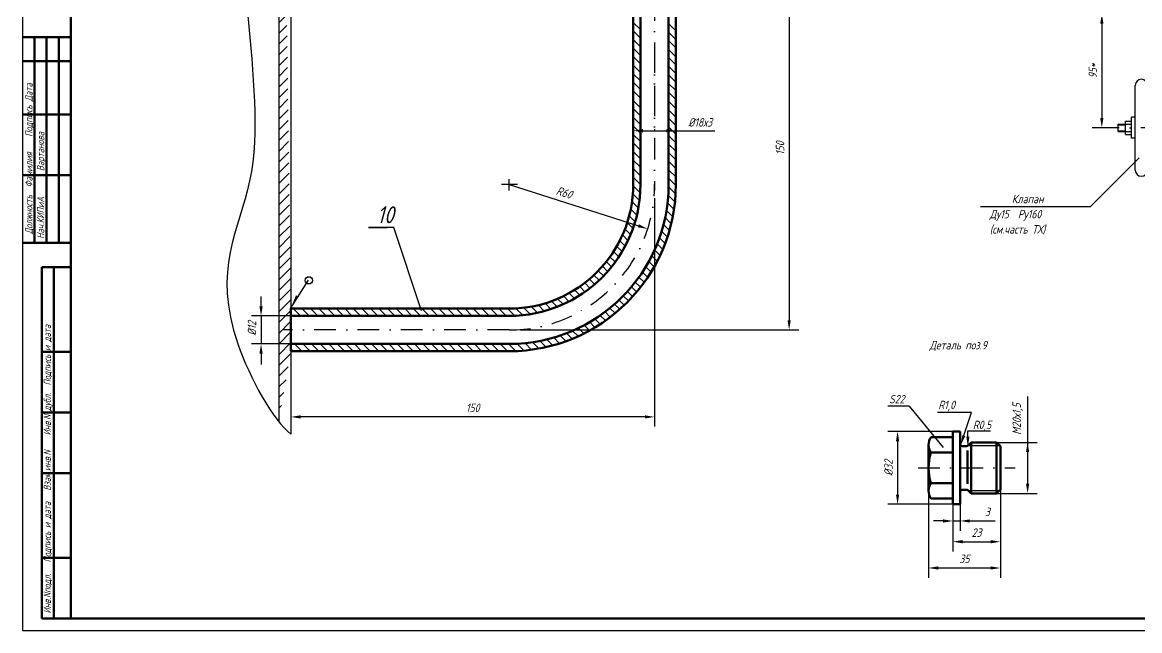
# Model space of a CAD drawing. Header units: inches. Extents: x 13568 to 14409, y 6060 to 6654.
# Drawn here: x 13568.3 to 14029.2, y 6060.4 to 6311.5 of the extents above; entities that cross this region are included whole.
import ezdxf

# ---------------------------------------------------------------- set-up
doc = ezdxf.new("R2010")
doc.units = ezdxf.units.IN
doc.header["$LTSCALE"] = 0.7
doc.header["$MEASUREMENT"] = 0
doc.linetypes.add('DASHDOT', pattern=[25.4, 12.7, -6.35, 0, -6.35])
doc.linetypes.add('HIDDEN', pattern=[9.525, 6.35, -3.175])
doc.styles.get("Standard").update_dxf_attribs({"font": 'romand.shx', "width": 0.8, "oblique": 15, "height": 3.5})
doc.dimstyles.get("Standard").update_dxf_attribs({"dimtxt": 3.5, "dimasz": 4, "dimexe": 4, "dimexo": 0, "dimgap": 2, "dimtad": 1, "dimdec": 0, "dimdsep": 46, "dimtxsty": 'Standard', "dimcen": 0.09, "dimadec": 0, "dimazin": 0, "dimtfac": 1, "dimtdec": 0, "dimtmove": 0, "dimatfit": 3, "dimfxl": 0.18, "dimtolj": 1, "dimtzin": 0, "dimlwd": 25, "dimlwe": 25, "dimarcsym": 0})

# ---------------------------------------------------------------- blocks, each defined once
blk = doc.blocks.new('*D7')
at = {"color": 0, "lineweight": 25, "transparency": 16777216}
for p, q in [((13952.1, 6112.62), (13952.1, 6101.71)), ((13955.1, 6112.62), (13955.1, 6101.71)), ((13948.1, 6105.71), (13944.1, 6105.71)), ((13952.1, 6105.71), (13955.1, 6105.71)), ((13959.1, 6105.71), (13969.59, 6105.71))]:
    blk.add_line(p, q, dxfattribs=at)
for points in [[(13948.1, 6106.38), (13948.1, 6105.04), (13952.1, 6105.71)], [(13959.1, 6106.38), (13959.1, 6105.04), (13955.1, 6105.71)]]:
    blk.add_solid(points, dxfattribs=at)
at = {"layer": 'DEFPOINTS', "color": 0, "lineweight": 25, "transparency": 16777216}
for p in [(13952.1, 6112.62), (13955.1, 6112.62), (13955.1, 6105.71)]:
    blk.add_point(p, dxfattribs=at)
at = {"color": 0, "lineweight": 25, "transparency": 16777216, "insert": (13966.35, 6109.46), "char_height": 3.5, "attachment_point": 5}
blk.add_mtext('\\A1;3', dxfattribs=at)
blk = doc.blocks.new('*D8')
at = {"color": 0, "lineweight": 25, "transparency": 16777216}
for p, q in [((13971.7, 6127.62), (13971.7, 6093.15)), ((13952.1, 6112.62), (13952.1, 6093.15)), ((13956.1, 6097.15), (13967.7, 6097.15))]:
    blk.add_line(p, q, dxfattribs=at)
for points in [[(13956.1, 6097.82), (13956.1, 6096.49), (13952.1, 6097.15)], [(13967.7, 6097.82), (13967.7, 6096.49), (13971.7, 6097.15)]]:
    blk.add_solid(points, dxfattribs=at)
at = {"layer": 'DEFPOINTS', "color": 0, "lineweight": 25, "transparency": 16777216}
for p in [(13971.7, 6127.62), (13952.1, 6112.62), (13971.7, 6097.15)]:
    blk.add_point(p, dxfattribs=at)
at = {"color": 0, "lineweight": 25, "transparency": 16777216, "insert": (13961.9, 6100.9), "char_height": 3.5, "attachment_point": 5}
blk.add_mtext('\\A1;23', dxfattribs=at)
blk = doc.blocks.new('*D9')
at = {"color": 0, "lineweight": 25, "transparency": 16777216}
for p, q in [((13942.1, 6127.62), (13942.1, 6082.31)), ((13971.7, 6127.62), (13971.7, 6082.31)), ((13946.1, 6086.31), (13967.7, 6086.31))]:
    blk.add_line(p, q, dxfattribs=at)
for points in [[(13946.1, 6086.98), (13946.1, 6085.65), (13942.1, 6086.31)], [(13967.7, 6086.98), (13967.7, 6085.65), (13971.7, 6086.31)]]:
    blk.add_solid(points, dxfattribs=at)
at = {"layer": 'DEFPOINTS', "color": 0, "lineweight": 25, "transparency": 16777216}
for p in [(13942.1, 6127.62), (13971.7, 6127.62), (13971.7, 6086.31)]:
    blk.add_point(p, dxfattribs=at)
at = {"color": 0, "lineweight": 25, "transparency": 16777216, "insert": (13956.9, 6090.06), "char_height": 3.5, "attachment_point": 5}
blk.add_mtext('\\A1;35', dxfattribs=at)
blk = doc.blocks.new('*D10')
at = {"color": 0, "lineweight": 25, "transparency": 16777216}
for p, q in [((13952.1, 6142.62), (13925.32, 6142.62)), ((13929.32, 6138.62), (13929.32, 6116.62)), ((13952.1, 6112.62), (13925.32, 6112.62))]:
    blk.add_line(p, q, dxfattribs=at)
for points in [[(13928.65, 6138.62), (13929.98, 6138.62), (13929.32, 6142.62)], [(13928.65, 6116.62), (13929.98, 6116.62), (13929.32, 6112.62)]]:
    blk.add_solid(points, dxfattribs=at)
at = {"layer": 'DEFPOINTS', "color": 0, "lineweight": 25, "transparency": 16777216}
for p in [(13952.1, 6142.62), (13929.32, 6112.62), (13952.1, 6112.62)]:
    blk.add_point(p, dxfattribs=at)
at = {"color": 0, "lineweight": 25, "transparency": 16777216, "insert": (13925.57, 6127.62), "char_height": 3.5, "attachment_point": 5, "rotation": 90}
blk.add_mtext('\\A1;%%C32', dxfattribs=at)
blk = doc.blocks.new('*D17')
at = {"color": 0, "lineweight": 25, "transparency": 16777216}
for p, q in [((14078.02, 6315.02), (14009.57, 6315.02)), ((14013.57, 6311.02), (14013.57, 6272.02)), ((14020.3, 6268.02), (14009.57, 6268.02))]:
    blk.add_line(p, q, dxfattribs=at)
for points in [[(14012.91, 6311.02), (14014.24, 6311.02), (14013.57, 6315.02)], [(14012.91, 6272.02), (14014.24, 6272.02), (14013.57, 6268.02)]]:
    blk.add_solid(points, dxfattribs=at)
at = {"layer": 'DEFPOINTS', "color": 0, "lineweight": 25, "transparency": 16777216}
for p in [(14078.02, 6315.02), (14013.57, 6268.02), (14020.3, 6268.02)]:
    blk.add_point(p, dxfattribs=at)
at = {"color": 0, "lineweight": 25, "transparency": 16777216, "insert": (14009.82, 6291.52), "char_height": 3.5, "attachment_point": 5, "rotation": 90}
blk.add_mtext('\\A1;95*', dxfattribs=at)

msp = doc.modelspace()

# ---------------------------------------------------------------- hatches: boundary and pattern name
at = {"lineweight": 25}
h = msp.add_hatch(dxfattribs=at)
h.set_pattern_fill('ANSI31', color=256, scale=25, style=0)
edge = h.paths.add_edge_path()
edge.add_line((13679.06, 6560.63), (13679.06, 6193.37))
edge.add_line((13674.06, 6552.21), (13674.06, 6146.7))
edge.add_line((13679.06, 6175.77), (13679.06, 6144.66))

# ---------------------------------------------------------------- linework, layer by layer
for p, q in [((13568.27, 6654.44), (13568.27, 6060.44)), ((14027.37, 6250.52), (14027.37, 6285.51)), ((14020.3, 6269.52), (14025.87, 6269.52)), ((14020.3, 6266.52), (14020.3, 6269.52)), ((14020.3, 6269.27), (14023.37, 6269.27)), ((14023.37, 6270.77), (14025.87, 6270.77)), ((14023.37, 6265.27), (14023.37, 6270.77)), ((14025.87, 6263.68), (14025.87, 6272.35)), ((14027.37, 6272.35), (14025.87, 6272.35)), ((14020.3, 6266.77), (14023.37, 6266.77)), ((14020.3, 6266.52), (14025.87, 6266.52)), ((14023.37, 6265.27), (14025.87, 6265.27)), ((14027.37, 6263.68), (14025.87, 6263.68)), ((13963.53, 6235.47), (14008.92, 6235.47)), ((13678.88, 6193.35), (13686.25, 6205.06)), ((13934.11, 6153.1), (13925.3, 6153.1)), ((13959.78, 6150.49), (13945.76, 6150.49)), ((13956.66, 6140.98), (13959.78, 6150.49)), ((13958.32, 6140.46), (13958.34, 6142.92)), ((13958.4, 6136.92), (13971.32, 6136.92)), ((13959.61, 6138.12), (13970.1, 6138.12)), ((13958.4, 6118.32), (13971.32, 6118.32)), ((13959.61, 6117.12), (13970.1, 6117.12)), ((13568.27, 6060.44), (14409.27, 6060.44))]:
    msp.add_line(p, q)
at = {"lineweight": 50}
for p, q in [((13588.27, 6649.44), (13588.27, 6065.44)), ((13568.27, 6305.46), (13588.27, 6305.46)), ((13573.27, 6305.46), (13573.27, 6220.46)), ((13578.27, 6305.46), (13578.27, 6220.46)), ((13583.27, 6305.46), (13583.27, 6220.46)), ((13568.27, 6295.46), (13588.27, 6295.46)), ((13568.27, 6273.46), (13588.27, 6273.46)), ((13568.27, 6248.46), (13588.27, 6248.46)), ((13568.27, 6220.46), (13588.27, 6220.46)), ((13576.27, 6210.46), (13576.27, 6065.44)), ((13576.27, 6210.46), (13588.27, 6210.46)), ((13581.27, 6210.46), (13581.27, 6065.44)), ((13769.06, 6193.37), (13679.06, 6193.37)), ((13769.06, 6190.37), (13679.06, 6190.37)), ((13769.06, 6178.77), (13679.06, 6178.77)), ((13576.27, 6175.46), (13588.27, 6175.46)), ((13769.06, 6175.77), (13679.06, 6175.77)), ((13576.27, 6150.46), (13588.27, 6150.46)), ((13943.1, 6140.32), (13952.1, 6140.32)), ((13952.1, 6142.62), (13952.1, 6112.62)), ((13952.1, 6142.62), (13955.1, 6142.62)), ((13955.1, 6142.62), (13955.1, 6127.62)), ((13942.1, 6137.15), (13942.1, 6127.62)), ((13952.1, 6118.62), (13952.1, 6136.62)), ((13956.1, 6136.62), (13957.89, 6136.62)), ((13957.7, 6136.62), (13957.89, 6136.62)), ((13958.1, 6134.84), (13958.1, 6121.01)), ((13958.25, 6136.77), (13959.61, 6138.12)), ((13959.61, 6138.12), (13959.61, 6117.12)), ((13970.1, 6138.12), (13970.1, 6117.12)), ((13970.1, 6138.12), (13971.7, 6136.55)), ((13971.7, 6136.55), (13971.7, 6118.7)), ((13943.04, 6133.97), (13952.1, 6133.97)), ((13576.27, 6125.46), (13588.27, 6125.46)), ((13942.1, 6118.09), (13942.1, 6127.62)), ((13955.1, 6112.62), (13955.1, 6127.62)), ((13943.04, 6121.27), (13952.1, 6121.27)), ((13943.04, 6121.27), (13952.1, 6121.27)), ((13956.1, 6118.62), (13957.89, 6118.62)), ((13956.1, 6118.62), (13957.89, 6118.62)), ((13957.7, 6118.62), (13957.89, 6118.62)), ((13957.7, 6118.62), (13957.89, 6118.62)), ((13958.25, 6118.48), (13959.61, 6117.12)), ((13958.25, 6118.48), (13959.61, 6117.12)), ((13970.1, 6117.12), (13971.7, 6118.7)), ((13943.1, 6114.92), (13952.1, 6114.92)), ((13943.1, 6114.92), (13952.1, 6114.92)), ((13952.1, 6112.62), (13955.1, 6112.62)), ((13576.27, 6090.46), (13588.27, 6090.46)), ((13576.27, 6065.44), (14404.27, 6065.44))]:
    msp.add_line(p, q, dxfattribs=at)
at = {"linetype": 'Continuous'}
for p, q in [((13679.06, 6560.63), (13679.06, 6193.37)), ((13674.06, 6552.21), (13674.06, 6146.7)), ((13834.86, 6266.8), (13834.86, 6334.57)), ((13834.86, 6289.04), (13834.86, 6289.54)), ((13769.06, 6242.08), (13769.06, 6246.82)), ((13679.06, 6175.77), (13679.06, 6141.57)), ((13958.7, 6136.92), (13971.38, 6136.92)), ((13958.7, 6118.32), (13971.22, 6118.32)), ((13958.7, 6118.32), (13971.32, 6118.32))]:
    msp.add_line(p, q, dxfattribs=at)
at = {"linetype": 'Continuous', "lineweight": 50}
for p, q in [((13820.26, 6309.54), (13820.26, 6334.57)), ((13834.86, 6266.8), (13834.86, 6334.57)), ((13837.86, 6309.54), (13837.86, 6334.57)), ((13823.26, 6317.34), (13823.26, 6276.39)), ((13820.26, 6244.57), (13820.26, 6309.54)), ((13837.86, 6244.57), (13837.86, 6309.54)), ((13823.26, 6244.57), (13823.26, 6276.39)), ((13834.86, 6244.57), (13834.86, 6276.72)), ((13679.06, 6193.4), (13679.06, 6175.79))]:
    msp.add_line(p, q, dxfattribs=at)
at = {"lineweight": 25}
for p, q in [((13884.58, 6330.57), (13884.58, 6188.57)), ((13823.26, 6308.5), (13820.26, 6311.5)), ((13837.86, 6308.04), (13834.86, 6311.04)), ((13823.26, 6304.96), (13820.26, 6307.96)), ((13837.86, 6304.5), (13834.86, 6307.5)), ((13823.26, 6301.43), (13820.26, 6304.43)), ((13823.26, 6297.89), (13820.26, 6300.89)), ((13837.86, 6300.97), (13834.86, 6303.97)), ((13823.26, 6294.39), (13820.26, 6297.39)), ((13837.86, 6297.34), (13834.86, 6300.34)), ((13837.86, 6293.94), (13834.86, 6296.94)), ((13823.26, 6290.86), (13820.26, 6293.86)), ((13837.86, 6290.4), (13834.86, 6293.4)), ((13823.26, 6287.32), (13820.26, 6290.32)), ((13823.26, 6283.79), (13820.26, 6286.79)), ((13837.86, 6286.87), (13834.86, 6289.87)), ((13823.26, 6280.25), (13820.26, 6283.25)), ((13837.86, 6283.33), (13834.86, 6286.33)), ((13837.86, 6279.64), (13834.86, 6282.64)), ((13823.26, 6276.27), (13820.26, 6279.27)), ((13837.86, 6275.97), (13834.86, 6278.97)), ((13820.26, 6276.32), (13820.26, 6262.8)), ((13823.26, 6272.89), (13820.26, 6275.89)), ((13837.86, 6272.44), (13834.86, 6275.44)), ((13837.86, 6276.91), (13837.86, 6262.8)), ((13823.26, 6269.36), (13820.26, 6272.36)), ((13823.26, 6265.82), (13820.26, 6268.82)), ((13837.86, 6268.9), (13834.86, 6271.9)), ((13837.86, 6265.37), (13834.86, 6268.37)), ((13823.26, 6262.29), (13820.26, 6265.29)), ((13824.26, 6266.8), (13853.89, 6266.8)), ((13837.86, 6261.83), (13834.86, 6264.83)), ((13823.26, 6258.75), (13820.26, 6261.75)), ((13837.86, 6258.29), (13834.86, 6261.29)), ((13823.26, 6255.22), (13820.26, 6258.22)), ((13823.26, 6251.68), (13820.26, 6254.68)), ((13837.86, 6254.76), (13834.86, 6257.76)), ((14008.92, 6235.47), (14028.96, 6255.66)), ((13823.26, 6248.15), (13820.26, 6251.15)), ((13837.86, 6251.22), (13834.86, 6254.22)), ((13837.86, 6247.69), (13834.86, 6250.69)), ((13823.26, 6244.61), (13820.26, 6247.61)), ((13837.86, 6244.15), (13834.86, 6247.15)), ((13772.54, 6244.57), (13765.96, 6244.57)), ((13769.06, 6244.57), (13822.4, 6227.52)), ((13822.85, 6237.95), (13820.11, 6240.69)), ((13823.15, 6241.18), (13820.25, 6244.08)), ((13837.75, 6240.72), (13834.85, 6243.62)), ((13822.38, 6234.88), (13819.77, 6237.5)), ((13829.06, 6238.94), (13829.06, 6144.66)), ((13837.09, 6234.31), (13834.42, 6236.98)), ((13837.49, 6237.45), (13834.71, 6240.23)), ((13821.02, 6229.17), (13818.59, 6231.6)), ((13821.77, 6231.96), (13819.25, 6234.47)), ((13836.56, 6231.3), (13833.98, 6233.88)), ((13721.58, 6226.85), (13711.09, 6226.85)), ((13711.09, 6226.85), (13718.77, 6226.85)), ((13732.89, 6192.4), (13721.58, 6226.85)), ((13820.15, 6226.5), (13817.79, 6228.87)), ((13835.19, 6225.61), (13832.75, 6228.05)), ((13835.93, 6228.4), (13833.42, 6230.91)), ((13818.09, 6221.49), (13815.83, 6223.75)), ((13819.18, 6223.94), (13816.87, 6226.25)), ((13833.43, 6220.29), (13831.09, 6222.63)), ((13834.36, 6222.91), (13831.97, 6225.29)), ((13815.64, 6216.87), (13813.45, 6219.06)), ((13816.91, 6219.13), (13814.69, 6221.36)), ((13831.33, 6215.32), (13829.07, 6217.59)), ((13832.42, 6217.77), (13830.12, 6220.07)), ((13812.83, 6212.61), (13810.68, 6214.76)), ((13814.28, 6214.7), (13812.11, 6216.87)), ((13828.92, 6210.66), (13826.71, 6212.87)), ((13830.16, 6212.96), (13827.93, 6215.19)), ((13807.98, 6206.86), (13805.86, 6208.98)), ((13809.68, 6208.69), (13807.55, 6210.82)), ((13811.29, 6210.61), (13809.16, 6212.74)), ((13826.22, 6206.29), (13824.06, 6208.45)), ((13827.6, 6208.44), (13825.42, 6210.62)), ((13802.39, 6201.84), (13800.25, 6203.98)), ((13804.34, 6203.43), (13802.21, 6205.56)), ((13806.2, 6205.1), (13804.08, 6207.22)), ((13823.25, 6202.19), (13821.11, 6204.33)), ((13824.77, 6204.21), (13822.62, 6206.36)), ((13796.05, 6197.57), (13793.85, 6199.78)), ((13798.25, 6198.91), (13796.07, 6201.08)), ((13800.36, 6200.33), (13798.21, 6202.48)), ((13820.02, 6198.35), (13817.89, 6200.48)), ((13821.67, 6200.24), (13819.54, 6202.37)), ((13666.74, 6194.37), (13666.74, 6198.37)), ((13783.58, 6192.36), (13781.13, 6194.82)), ((13786.29, 6193.19), (13783.9, 6195.57)), ((13788.88, 6194.13), (13786.56, 6196.46)), ((13791.37, 6195.18), (13789.09, 6197.46)), ((13793.76, 6196.33), (13791.52, 6198.57)), ((13814.68, 6193.08), (13812.56, 6195.21)), ((13816.53, 6194.77), (13814.4, 6196.9)), ((13818.3, 6196.53), (13816.18, 6198.65)), ((13674.06, 6190.37), (13662.74, 6190.37)), ((13666.74, 6190.37), (13666.74, 6178.77)), ((13679.06, 6190.37), (13674.06, 6190.37)), ((13679.5, 6190.37), (13679.06, 6190.82)), ((13683.04, 6190.37), (13680.04, 6193.37)), ((13686.57, 6190.37), (13683.57, 6193.37)), ((13690.11, 6190.37), (13687.11, 6193.37)), ((13693.64, 6190.37), (13690.64, 6193.37)), ((13697.18, 6190.37), (13694.18, 6193.37)), ((13700.72, 6190.37), (13697.72, 6193.37)), ((13704.25, 6190.37), (13701.25, 6193.37)), ((13707.79, 6190.37), (13704.79, 6193.37)), ((13711.32, 6190.37), (13708.32, 6193.37)), ((13714.86, 6190.37), (13711.86, 6193.37)), ((13718.39, 6190.37), (13715.39, 6193.37)), ((13721.93, 6190.37), (13718.93, 6193.37)), ((13725.46, 6190.37), (13722.46, 6193.37)), ((13729, 6190.37), (13726, 6193.37)), ((13732.54, 6190.37), (13729.54, 6193.37)), ((13736.07, 6190.37), (13733.07, 6193.37)), ((13739.61, 6190.37), (13736.61, 6193.37)), ((13743.14, 6190.37), (13740.14, 6193.37)), ((13746.68, 6190.37), (13743.68, 6193.37)), ((13750.21, 6190.37), (13747.21, 6193.37)), ((13753.75, 6190.37), (13750.75, 6193.37)), ((13757.28, 6190.37), (13754.28, 6193.37)), ((13760.82, 6190.37), (13757.82, 6193.37)), ((13764.36, 6190.37), (13761.36, 6193.37)), ((13767.89, 6190.37), (13764.89, 6193.37)), ((13771.38, 6190.42), (13768.43, 6193.37)), ((13774.67, 6190.67), (13771.88, 6193.45)), ((13777.79, 6191.08), (13775.14, 6193.74)), ((13780.76, 6191.65), (13778.21, 6194.2)), ((13808.77, 6188.39), (13806.61, 6190.54)), ((13810.8, 6189.89), (13808.66, 6192.03)), ((13812.78, 6191.45), (13810.64, 6193.58)), ((13799.93, 6183.09), (13797.69, 6185.33)), ((13802.24, 6184.31), (13800.03, 6186.52)), ((13804.49, 6185.6), (13802.3, 6187.79)), ((13806.66, 6186.96), (13804.49, 6189.13)), ((13773.79, 6184.57), (13888.58, 6184.57)), ((13787.14, 6178.19), (13784.68, 6180.66)), ((13789.87, 6179), (13787.47, 6181.4)), ((13792.51, 6179.9), (13790.16, 6182.25)), ((13795.06, 6180.88), (13792.75, 6183.19)), ((13797.53, 6181.94), (13795.26, 6184.22)), ((13674.06, 6178.77), (13662.74, 6178.77)), ((13679.06, 6178.77), (13674.06, 6178.77)), ((13679.96, 6175.77), (13679.06, 6176.68)), ((13683.5, 6175.77), (13680.5, 6178.77)), ((13687.03, 6175.77), (13684.03, 6178.77)), ((13690.57, 6175.77), (13687.57, 6178.77)), ((13694.1, 6175.77), (13691.1, 6178.77)), ((13697.64, 6175.77), (13694.64, 6178.77)), ((13701.17, 6175.77), (13698.17, 6178.77)), ((13704.71, 6175.77), (13701.71, 6178.77)), ((13708.24, 6175.77), (13705.24, 6178.77)), ((13711.78, 6175.77), (13708.78, 6178.77)), ((13715.32, 6175.77), (13712.32, 6178.77)), ((13718.85, 6175.77), (13715.85, 6178.77)), ((13722.39, 6175.77), (13719.39, 6178.77)), ((13725.92, 6175.77), (13722.92, 6178.77)), ((13729.46, 6175.77), (13726.46, 6178.77)), ((13732.99, 6175.77), (13729.99, 6178.77)), ((13736.53, 6175.77), (13733.53, 6178.77)), ((13740.06, 6175.77), (13737.06, 6178.77)), ((13743.6, 6175.77), (13740.6, 6178.77)), ((13747.14, 6175.77), (13744.14, 6178.77)), ((13750.67, 6175.77), (13747.67, 6178.77)), ((13754.21, 6175.77), (13751.21, 6178.77)), ((13757.74, 6175.77), (13754.74, 6178.77)), ((13761.28, 6175.77), (13758.28, 6178.77)), ((13764.81, 6175.77), (13761.81, 6178.77)), ((13768.35, 6175.77), (13765.35, 6178.77)), ((13771.83, 6175.83), (13768.88, 6178.77)), ((13775.15, 6176.04), (13772.34, 6178.86)), ((13778.33, 6176.4), (13775.63, 6179.1)), ((13781.38, 6176.89), (13778.77, 6179.5)), ((13784.31, 6177.49), (13781.78, 6180.02)), ((13666.74, 6174.77), (13666.74, 6170.32)), ((13679.06, 6175.77), (13679.06, 6144.66)), ((13934.11, 6153.1), (13948.08, 6136.08)), ((13982.94, 6157.14), (13982.94, 6121.12)), ((13825.06, 6148.66), (13683.06, 6148.66)), ((13958.34, 6142.92), (13967.65, 6142.92)), ((13970.1, 6138.12), (13986.94, 6138.12)), ((13970.1, 6117.12), (13986.94, 6117.12))]:
    msp.add_line(p, q, dxfattribs=at)
at = {"linetype": 'DASHDOT'}
for p, q in [((13829.06, 6321.08), (13829.06, 6266.8)), ((13937.79, 6127.62), (13977.84, 6127.62))]:
    msp.add_line(p, q, dxfattribs=at)
at = {"linetype": 'HIDDEN', "lineweight": 25}
for p, q in [((13834.86, 6317.58), (13834.86, 6276.72)), ((13820.26, 6309.54), (13820.26, 6289.54)), ((13837.86, 6309.54), (13837.86, 6289.54))]:
    msp.add_line(p, q, dxfattribs=at)
at = {"linetype": 'DASHDOT', "lineweight": 25}
for p, q in [((13820.26, 6309.54), (13820.26, 6289.54)), ((13829.06, 6299.54), (13829.06, 6242.11)), ((13769.06, 6184.57), (13676.01, 6184.57))]:
    msp.add_line(p, q, dxfattribs=at)
at = {"color": 0}
msp.add_line((13837.72, 6300.66), (13837.64, 6300.75), dxfattribs=at)
at = {"color": 0, "linetype": 'DASHDOT'}
msp.add_line((14092.17, 6268.02), (14014.19, 6268.02), dxfattribs=at)
at = {"color": 0, "linetype": 'ByBlock', "lineweight": 50}
for p, q in [((13959.67, 6138.12), (13970.1, 6138.12)), ((13959.67, 6117.12), (13970.1, 6117.12))]:
    msp.add_line(p, q, dxfattribs=at)
msp.add_lwpolyline([(13678.88, 6193.35, 0, 1, 0), (13681.6, 6198.59, 1, 1, 0)], format="xyseb")
msp.add_circle((13686.46, 6205.03), 1.5)
for centre, start, end in [((14029.87, 6285.51), 0, 180), ((14029.87, 6250.52), 180, 0)]:
    msp.add_arc(centre, 2.5, start, end)
at = {"linetype": 'DASHDOT', "lineweight": 25}
msp.add_arc((13769.06, 6244.57), 60, 270, 360, dxfattribs=at)
at = {"lineweight": 50}
for centre, radius, start, end in [((13769.06, 6244.57), 68.8, 270, 360), ((13769.06, 6244.57), 65.8, 270, 360), ((13769.06, 6244.57), 51.2, 270, 360), ((13769.06, 6244.57), 54.2, 270, 360), ((13947.6, 6137.15), 5.5, 144.8048, 215.3228), ((13956.1, 6137.62), 1, 180, 270), ((13957.89, 6137.12), 0.5, 270, 314.8362), ((13964.1, 6127.62), 22, 163.2237, 196.7763), ((13947.6, 6118.09), 5.5, 144.6772, 215.1952), ((13956.1, 6117.62), 1, 90, 180), ((13956.1, 6117.62), 1, 90, 180), ((13957.89, 6118.12), 0.5, 45.1638, 90), ((13957.89, 6118.12), 0.5, 45.1638, 90)]:
    msp.add_arc(centre, radius, start, end, dxfattribs=at)
at = {"lineweight": 25}
msp.add_open_spline([(13679.06, 6560.63), (13675.94, 6555.73), (13664.71, 6536.35), (13659.68, 6484.47), (13656.39, 6407.3), (13659.07, 6325.67), (13669.25, 6242.26), (13641.2, 6202.44), (13671.72, 6147.16), (13679.06, 6141.57)], degree=3, knots=[10.176181, 10.176181, 10.176181, 10.176181, 27.500057, 77.439301, 162.065404, 259.939193, 328.040624, 395.408393, 426.411659, 426.411659, 426.411659, 426.411659], dxfattribs=at)
for points in [[(13824.26, 6267.46), (13824.26, 6266.13), (13820.26, 6266.8)], [(13833.86, 6267.46), (13833.86, 6266.13), (13837.86, 6266.8)], [(13822.6, 6228.15), (13822.19, 6226.88), (13826.21, 6226.3)], [(13666.07, 6194.37), (13667.41, 6194.37), (13666.74, 6190.37)], [(13883.91, 6188.57), (13885.25, 6188.57), (13884.58, 6184.57)], [(13666.07, 6174.77), (13667.41, 6174.77), (13666.74, 6178.77)], [(13683.06, 6149.33), (13683.06, 6148), (13679.06, 6148.66)], [(13825.06, 6149.33), (13825.06, 6148), (13829.06, 6148.66)], [(13982.28, 6134.12), (13983.61, 6134.12), (13982.94, 6138.12)], [(13982.28, 6121.12), (13983.61, 6121.12), (13982.94, 6117.12)]]:
    msp.add_solid(points, dxfattribs=at)
for points in [[(13957.29, 6140.77), (13956.03, 6141.18), (13955.41, 6137.17)], [(13958.98, 6140.46), (13957.65, 6140.47), (13958.28, 6136.46)]]:
    msp.add_solid(points)
at = {"layer": 'DEFPOINTS', "color": 0, "linetype": 'ByBlock'}
for p in [(13820.26, 6297.1), (13836.14, 6296.06), (13837.86, 6296.25), (14020.3, 6268.02), (14020.3, 6268.02), (13965.13, 6138.05), (13966.04, 6138.12), (13972.1, 6136.62), (13965.51, 6117.12), (13975.6, 6118.62)]:
    msp.add_point(p, dxfattribs=at)
at = {"layer": 'DEFPOINTS', "color": 0, "linetype": 'ByBlock', "lineweight": 50}
for p in [(13957.7, 6136.62), (13958.1, 6134.84), (13959.61, 6138.12), (13959.61, 6117.12)]:
    msp.add_point(p, dxfattribs=at)

# ---------------------------------------------------------------- texts
at = {"linetype": 'Continuous', "lineweight": 25, "oblique": 15, "width": 0.8}
msp.add_text('Деталь поз.9', height=3.5, dxfattribs=at).set_placement((13942.5, 6176.52))
at = {"lineweight": 25, "char_height": 3, "attachment_point": 1, "rotation": 90}
for s, insert, width in [('Должность  Фамилия    Подпись Дата', (13569.47, 6224.11), 85.2134), ('Вартанова', (13574.3, 6250.1), 62.2383), ('Нач.КИПиА', (13574.3, 6222.13), 66.6475), ('{\\W0.7; Инв.Nподл.   Подпись и дата   Взам.инв.N    Инв.N дубл.  Подпись и дата}', (13577.04, 6065.98), 144.2887)]:
    msp.add_mtext(s, dxfattribs=dict(at, insert=insert, width=width))
at = {"lineweight": 25, "char_height": 3.5, "attachment_point": 5}
for s, insert in [('\\A1;%%C18х3', (13847.91, 6270.23)), ('\\A1;150', (13754.06, 6152.41))]:
    msp.add_mtext(s, dxfattribs=dict(at, insert=insert))
for s, insert, rotation in [('\\A1;150', (13880.83, 6259.57), 90), ('\\A1;R60', (13791.82, 6241.23), 342.2672), ('\\A1;%%C12', (13662.99, 6185.24), 90), ('\\A1;М20х1,5', (13978.86, 6147.77), 90)]:
    msp.add_mtext(s, dxfattribs=dict(at, insert=insert, rotation=rotation))
at = {"lineweight": 25, "char_height": 3.5, "attachment_point": 1}
for s, insert, width in [('Клапан ', (13976.44, 6240.38), 49.9493), ('Ду15  Ру160', (13967.34, 6234.12), 41.1648), ('(см.часть ТХ)', (13967.34, 6227.82), 43.7185), ('S22', (13925.82, 6157.72), 16.1094), ('R1,0', (13946.11, 6155.34), 29.1251), ('R0,5', (13960.37, 6147.11), 8.9467)]:
    msp.add_mtext(s, dxfattribs=dict(at, insert=insert, width=width))
at = {"lineweight": 35, "insert": (13714.55, 6235.61), "char_height": 7, "width": 25.8231, "attachment_point": 1}
msp.add_mtext('10', dxfattribs=at)

# ---------------------------------------------------------------- dimensions: what is measured, and where the dimension line sits
at = {"lineweight": 25}
for base, p1, p2, text, picture, middle in [((14013.57, 6268.02), (14078.02, 6315.02), (14020.3, 6268.02), '95*', '*D17', (14009.82, 6291.52)), ((13929.32, 6112.62), (13952.1, 6142.62), (13952.1, 6112.62), '%%C32', '*D10', (13925.57, 6127.62))]:
    dim = msp.add_linear_dim(base=base, p1=p1, p2=p2, angle=90, text=text, dimstyle='Standard', dxfattribs=at)
    dim.commit()
    dim.dimension.update_dxf_attribs({"geometry": picture, "text_midpoint": middle})
for base, p1, text, picture, middle in [((13971.7, 6086.31), (13942.1, 6127.62), '35', '*D9', (13956.9, 6090.06)), ((13971.7, 6097.15), (13952.1, 6112.62), '23', '*D8', (13961.9, 6100.9))]:
    dim = msp.add_linear_dim(base=base, p1=p1, p2=(13971.7, 6127.62), text=text, dimstyle='Standard', dxfattribs=at)
    dim.commit()
    dim.dimension.update_dxf_attribs({"geometry": picture, "text_midpoint": middle})
dim = msp.add_linear_dim(base=(13955.1, 6105.71), p1=(13952.1, 6112.62), p2=(13955.1, 6112.62), dimstyle='Standard', dxfattribs=at)
dim.commit()
dim.dimension.update_dxf_attribs({"geometry": '*D7', "text_midpoint": (13966.35, 6109.46)})

doc.saveas('drawing.dxf')
